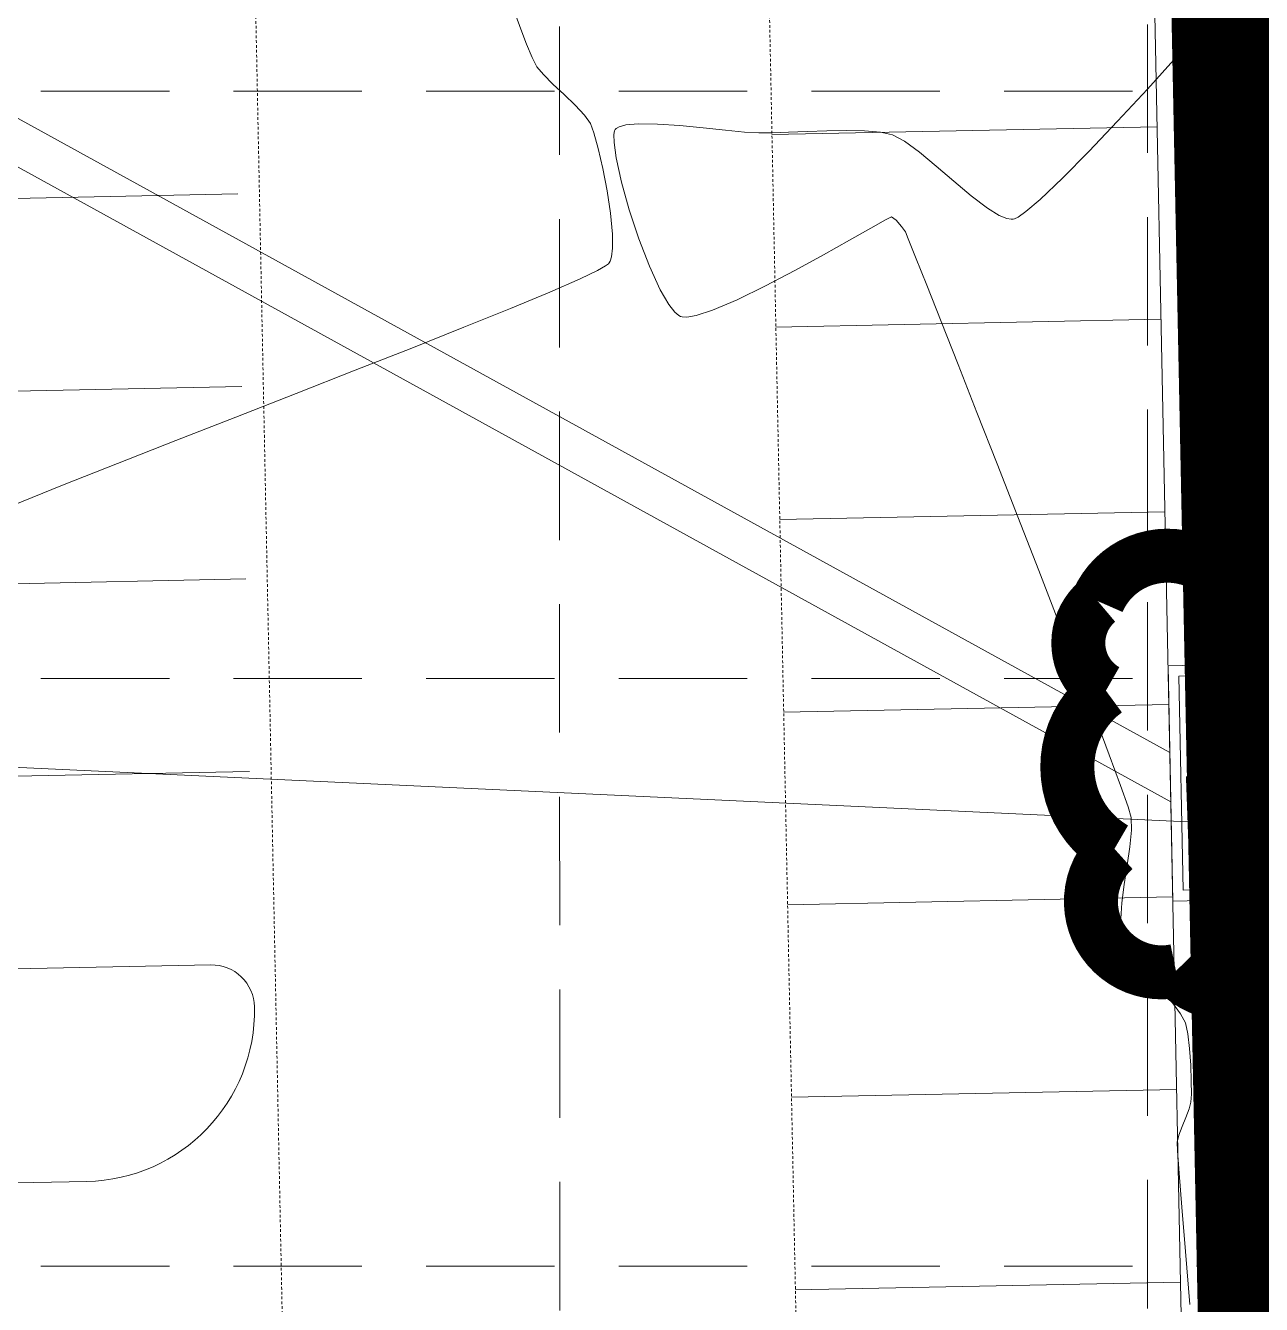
# Model space of a CAD drawing. Extents: x 2140663 to 2528301, y 336313 to 7007653.
# Drawn here: x 2528110.2 to 2528168, y 7007238.4 to 7007298.1 of the extents above; entities that cross this region are included whole.
import ezdxf

# ---------------------------------------------------------------- set-up
doc = ezdxf.new("R2010")
doc.units = 0
doc.header["$MEASUREMENT"] = 0
doc.linetypes.add('HIDDEN', pattern=[0.375, 0.25, -0.125])
doc.linetypes.add('xdrc002pt$0$HIDDEN2', pattern=[0.1875, 0.125, -0.0625])
for name, color, linetype in [('1 EXISTING CONTOURS', 43, 'Continuous'), ('1 SILT FENCE', 200, 'Continuous'), ('GRID', 254, 'HIDDEN'), ('LEGEND', 7, 'Continuous'), ('SANDBAGS', 250, 'HIDDEN'), ('xdrc002ar$0$xdrc002ar$0$C-PKNG-FACE-N', 1, 'Continuous'), ('xdrc002ar$0$xdrc002ar$0$C-PKNG-STRP-N', 6, 'Continuous'), ('xdrc002pt$0$V-ESMT-ACCS-N', 2, 'xdrc002pt$0$HIDDEN2'), ('xdrc002STM$0$AUDIT_D_050921104859-18', 4, 'Continuous'), ('xdrc002STM$0$C-STRM-PIPE-N', 5, 'Continuous')]:
    doc.layers.add(name, color=color, linetype=linetype)

# ---------------------------------------------------------------- blocks, each defined once
blk = doc.blocks.new('A$C211968B4')
at = {"layer": 'LEGEND', "color": 170, "ltscale": 100, "const_width": 1.261430802800306}
blk.add_lwpolyline([(4.032914736308157, 6.67986492626369, 0.5205670505517462), (4.032914736308157, 6.67986492626369, 0.7651954600696135), (1.179535842966288, 5.243441569618881, 0.4178788784126488), (1.161860283929855, 2.658978256396949, 0.6649002420699669), (4.422610547859222, 2.161206842400134, 0.744833174426672), (8.10029117250815, 1.852431412786245, 0.9756416855879776), (10.39131185039878, 4.219029118306935, 0.5205670505517462), (9.820843972731382, 7.070041866973042, 0.5205670505517462), (7.729127584490925, 6.879974124021828, 0.5402640007904789), (4.032914736308157, 6.67986492626369)], format="xyb", close=True, dxfattribs=at)

msp = doc.modelspace()

# ---------------------------------------------------------------- linework, layer by layer
at = {"layer": '1 EXISTING CONTOURS', "color": 43, "lineweight": 0, "extrusion": (0.7527374875039993, -0.658320799387477, 0), "elevation": -2710005.297126829}
msp.add_lwpolyline([(6938999.805961261, 601.0000000000007), (6939001.537164938, 601.0000000000007)], dxfattribs=at)
at = {"layer": '1 EXISTING CONTOURS', "color": 43, "lineweight": 0, "extrusion": (0.9392897682311387, 0.3431249499763809, 0), "elevation": 4779028.568608981}
msp.add_lwpolyline([(5714418.330301442, 601.0000000000007), (5714417.641225027, 601.0000000000007)], dxfattribs=at)
at = {"layer": '1 EXISTING CONTOURS', "color": 43, "lineweight": 0, "extrusion": (0.7461602629979938, -0.6657663718773763, 0), "elevation": -2778806.954239218}
msp.add_lwpolyline([(6911732.928619291, 601), (6911734.871120105, 601)], dxfattribs=at)
at = {"layer": '1 EXISTING CONTOURS', "color": 43, "lineweight": 0, "extrusion": (0.9331382416902299, 0.3595177629759986, 0), "elevation": 4878346.014185325}
msp.add_lwpolyline([(5629868.844281076, 601), (5629868.102872935, 601)], dxfattribs=at)
at = {"layer": '1 EXISTING CONTOURS', "color": 43, "lineweight": 0, "extrusion": (0.9210643869175913, 0.3894103172132473, 0), "elevation": 5057287.709475715}
msp.add_lwpolyline([(5469690.641475973, 601.0000000000007), (5469689.966239748, 601.0000000000007)], dxfattribs=at)
at = {"layer": '1 EXISTING CONTOURS', "color": 43, "lineweight": 0, "extrusion": (0.8887902959121079, 0.4583140952365175, 0), "elevation": 5458523.698630787}
msp.add_lwpolyline([(5069337.859591125, 601), (5069337.367302143, 601)], dxfattribs=at)
at = {"layer": '1 EXISTING CONTOURS', "color": 43, "lineweight": 0, "extrusion": (0.7398698786147919, -0.6727500001624177, 0), "elevation": -2843646.433078922}
msp.add_lwpolyline([(6885308.046965159, 601), (6885310.096802169, 601)], dxfattribs=at)
at = {"layer": '1 EXISTING CONTOURS', "color": 43, "lineweight": 0, "elevation": 601}
for points in [[(2528134.124405559, 7007296.209027837), (2528134.422339394, 7007295.847213064)], [(2528134.422339394, 7007295.847213064), (2528134.872333401, 7007295.401741676)], [(2528134.872333401, 7007295.401741676), (2528135.395848283, 7007294.911033731)], [(2528135.914344738, 7007294.413509286), (2528136.349283468, 7007293.947588397)], [(2528137.965344559, 7007293.403280537), (2528138.273457772, 7007293.48815694)], [(2528138.273457772, 7007293.48815694), (2528138.846685448, 7007293.541473439)], [(2528138.846685448, 7007293.541473439), (2528139.758821127, 7007293.531292815)], [(2528139.758821127, 7007293.531292815), (2528140.803494014, 7007293.460851866)], [(2528140.803494014, 7007293.460851866), (2528141.889849828, 7007293.357045772)], [(2528144.490472016, 7007293.114388466), (2528145.105932429, 7007293.119694822)], [(2528145.105932429, 7007293.119694822), (2528145.875625195, 7007293.146638871)], [(2528145.875625195, 7007293.146638871), (2528146.74618017, 7007293.182042612)], [(2528146.74618017, 7007293.182042612), (2528147.664227206, 7007293.212728037)], [(2528149.429316877, 7007293.207231918), (2528150.169619219, 7007293.144694365)], [(2528150.169619219, 7007293.144694365), (2528150.743933037, 7007293.024726474)], [(2528150.743933037, 7007293.024726474), (2528151.301090636, 7007292.733460561)], [(2528136.979697617, 7007292.381977339), (2528137.196648916, 7007291.450693223)], [(2528137.822881439, 7007291.955884536), (2528137.723886112, 7007292.667629003)], [(2528158.674590263, 7007291.005029501), (2528159.904217318, 7007292.248753786)], [(2528137.400199913, 7007290.412252718), (2528137.561217844, 7007289.359502141)], [(2528138.437776328, 7007289.523953355), (2528138.074206149, 7007290.822305582)], [(2528154.417629953, 7007290.172663056), (2528155.18334613, 7007289.593951163)], [(2528155.18334613, 7007289.593951163), (2528155.726520285, 7007289.262951235)], [(2528156.077599674, 7007289.119263837), (2528156.27919299, 7007289.083114029)], [(2528156.434218281, 7007289.100347989), (2528156.608890843, 7007289.18707316)], [(2528151.162431262, 7007288.743045124), (2528150.914353498, 7007289.034953926)], [(2528156.27919299, 7007289.083114029), (2528156.369121864, 7007289.084901683)], [(2528156.369121864, 7007289.084901683), (2528156.434218281, 7007289.100347989)], [(2528137.650569943, 7007288.385287818), (2528137.650875004, 7007287.724855187)], [(2528139.375178691, 7007286.888178741), (2528138.881973376, 7007288.174640271)], [(2528147.513451084, 7007287.419391477), (2528146.171782787, 7007286.683860445)], [(2528137.497745581, 7007287.043853206), (2528137.465108924, 7007287.004347478)], [(2528139.88577367, 7007285.778381182), (2528139.375178691, 7007286.888178741)], [(2528146.171782787, 7007286.683860445), (2528144.797589641, 7007285.963086021)], [(2528140.285522513, 7007285.094223131), (2528139.88577367, 7007285.778381182)], [(2528153.01245482, 7007284.299464416), (2528152.340966864, 7007285.996207024)], [(2528140.832658217, 7007284.54402762), (2528140.747740013, 7007284.589227997)], [(2528140.916239299, 7007284.51932626), (2528140.832658217, 7007284.54402762)], [(2528141.132239826, 7007284.509082175), (2528140.916239299, 7007284.51932626)], [(2528142.323046731, 7007284.829101639), (2528141.56719399, 7007284.583713788)], [(2528125.631847617, 7007282.024739628), (2528122.867782093, 7007280.942821206)], [(2528122.867782093, 7007280.942821206), (2528120.048025813, 7007279.840713678)], [(2528117.243093296, 7007278.742095857), (2528114.523499059, 7007277.670646559)], [(2528114.523499059, 7007277.670646559), (2528111.95975762, 7007276.650044595)], [(2528159.394953186, 7007267.940664199), (2528158.510922655, 7007270.237095996)], [(2528160.190502317, 7007265.856111836), (2528159.394953186, 7007267.940664199)], [(2528161.831853597, 7007259.759377095), (2528161.907176464, 7007260.527274529)], [(2528161.456812084, 7007257.135077011), (2528161.568276132, 7007257.992901902)], [(2528161.410091527, 7007256.38802917), (2528161.456812084, 7007257.135077011)], [(2528162.130375175, 7007254.640034603), (2528161.705361314, 7007255.291393504)], [(2528164.424514622, 7007251.5242149), (2528164.192988247, 7007251.94284518)], [(2528164.538490728, 7007251.019892918), (2528164.424514622, 7007251.5242149)], [(2528164.6991191, 7007248.809097256), (2528164.672999712, 7007249.554939401)], [(2528164.701539428, 7007248.19753778), (2528164.6991191, 7007248.809097256)], [(2528164.683053951, 7007247.827655667), (2528164.701539428, 7007248.19753778)], [(2528164.122346296, 7007246.274997919), (2528164.273506036, 7007246.677300905)], [(2528164.040468333, 7007245.957784898), (2528164.122346296, 7007246.274997919)], [(2528164.061428371, 7007245.546211771), (2528164.040468333, 7007245.957784898)]]:
    msp.add_lwpolyline(points, dxfattribs=at)
at = {"layer": '1 EXISTING CONTOURS', "color": 43, "lineweight": 0, "extrusion": (0.7328500001027771, -0.6803902390168157, 0), "elevation": -2914931.236530698}
msp.add_lwpolyline([(6855431.399433507, 601), (6855433.452690157, 601)], dxfattribs=at)
at = {"layer": '1 EXISTING CONTOURS', "color": 43, "lineweight": 0, "extrusion": (-0.6923636852146607, -0.7215487006404863, 0), "elevation": -6806493.677452221}
msp.add_lwpolyline([(-3027423.718071701, 601), (-3027422.999483401, 601)], dxfattribs=at)
at = {"layer": '1 EXISTING CONTOURS', "color": 43, "lineweight": 0, "extrusion": (0.8233983018191332, 0.5674638636612623, 0), "elevation": 6058049.274075922}
msp.add_lwpolyline([(4335167.916164903, 601), (4335167.435355947, 601)], dxfattribs=at)
at = {"layer": '1 EXISTING CONTOURS', "color": 43, "lineweight": 0, "extrusion": (0.9418978985396589, 0.3358993133761584, 0), "elevation": 4734991.664239088}
msp.add_lwpolyline([(5750955.715295402, 601.0000000000007), (5750955.249817801, 601.0000000000007)], dxfattribs=at)
at = {"layer": '1 EXISTING CONTOURS', "color": 43, "lineweight": 0, "extrusion": (0.7309036276618149, -0.6824806862254779, 0), "elevation": -2934517.244715743}
msp.add_lwpolyline([(6847061.282988262, 601.0000000000007), (6847061.349508852, 601.0000000000007)], dxfattribs=at)
at = {"layer": '1 EXISTING CONTOURS', "color": 43, "lineweight": 0, "extrusion": (0.511185407400373, -0.8594704644494277, 0), "elevation": -4730214.480071927}
msp.add_lwpolyline([(5754885.885574962, 601.0000000000007), (5754886.044396827, 601.0000000000007)], dxfattribs=at)
at = {"layer": '1 EXISTING CONTOURS', "color": 43, "lineweight": 0, "extrusion": (-0.1057265953052915, -0.9943952368375218, 0), "elevation": -7235310.971832033}
msp.add_lwpolyline([(1773114.984370243, 601), (1773116.027400641, 601)], dxfattribs=at)
at = {"layer": '1 EXISTING CONTOURS', "color": 43, "lineweight": 0, "extrusion": (0.7239406377446029, -0.6898622710526628, 0), "elevation": -3003828.851275588}
msp.add_lwpolyline([(6816945.752533268, 601), (6816947.705409336, 601)], dxfattribs=at)
at = {"layer": '1 EXISTING CONTOURS', "color": 43, "lineweight": 0, "extrusion": (0.9641661293547837, 0.2652992178748644, 0), "elevation": 4296573.23455283}
msp.add_lwpolyline([(6085481.968254018, 601.0000000000003), (6085481.209794054, 601.0000000000003)], dxfattribs=at)
at = {"layer": '1 EXISTING CONTOURS', "color": 43, "lineweight": 0, "extrusion": (0.9796816383078236, -0.2005589378773703, 0), "elevation": 1071394.851823946}
msp.add_lwpolyline([(7371956.950607841, 601.0000000000007), (7371957.122532718, 601.0000000000007)], dxfattribs=at)
at = {"layer": '1 EXISTING CONTOURS', "color": 43, "lineweight": 0, "extrusion": (0.9999427500669882, 0.01070030786795132, 0), "elevation": 2602973.177035244}
msp.add_lwpolyline([(6979839.648615025, 601), (6979840.030385021, 601)], dxfattribs=at)
at = {"layer": '1 EXISTING CONTOURS', "color": 43, "lineweight": 0, "extrusion": (0.8858100712887136, -0.4640479690759181, 0), "elevation": -1012270.302095284}
msp.add_lwpolyline([(7380308.095226896, 601), (7380308.158066764, 601)], dxfattribs=at)
at = {"layer": '1 EXISTING CONTOURS', "color": 43, "lineweight": 0, "extrusion": (-0.09965190290430566, -0.9950223606771614, 0), "elevation": -7224347.721850972}
msp.add_lwpolyline([(1817268.637137833, 601.0000000000007), (1817269.53878473, 601.0000000000007)], dxfattribs=at)
at = {"layer": '1 EXISTING CONTOURS', "color": 43, "lineweight": 0, "extrusion": (-0.06370311404942308, -0.997968893934278, 0), "elevation": -7154111.235649499}
msp.add_lwpolyline([(2076622.500783829, 601), (2076623.168418771, 601)], dxfattribs=at)
at = {"layer": '1 EXISTING CONTOURS', "color": 43, "lineweight": 0, "extrusion": (0.01401916528964697, -0.9999017266734674, 0), "elevation": -6971162.062732597}
msp.add_lwpolyline([(2626135.616528533, 601), (2626136.528787136, 601)], dxfattribs=at)
at = {"layer": '1 EXISTING CONTOURS', "color": 43, "lineweight": 0, "extrusion": (-0.02143343620179209, -0.9997702775200831, 0), "elevation": -7059870.40396071}
msp.add_lwpolyline([(2377377.431539219, 601.0000000000007), (2377378.284655918, 601.0000000000007)], dxfattribs=at)
at = {"layer": '1 EXISTING CONTOURS', "color": 43, "lineweight": 0, "extrusion": (-0.5949052164085911, -0.8037958593385808, 0), "elevation": -7136443.281217912}
msp.add_lwpolyline([(-2136557.452439604, 601), (-2136556.590245977, 601)], dxfattribs=at)
at = {"layer": '1 EXISTING CONTOURS', "color": 43, "lineweight": 0, "extrusion": (0.6407529901026079, 0.7677470974706238, 0), "elevation": 6999749.213110995}
msp.add_lwpolyline([(2548962.087382977, 601.0000000000007), (2548961.069054725, 601.0000000000007)], dxfattribs=at)
at = {"layer": '1 EXISTING CONTOURS', "color": 43, "lineweight": 0, "extrusion": (0.976293039566862, 0.2164529992707372, 0), "elevation": 3984952.720161787}
msp.add_lwpolyline([(6293946.187305225, 601), (6293947.348410457, 601)], dxfattribs=at)
at = {"layer": '1 EXISTING CONTOURS', "color": 43, "lineweight": 0, "extrusion": (0.6529639850601555, 0.7573889583393469, 0), "elevation": 6958037.972914687}
msp.add_lwpolyline([(2660714.029256407, 601), (2660712.941928336, 601)], dxfattribs=at)
at = {"layer": '1 EXISTING CONTOURS', "color": 43, "lineweight": 0, "extrusion": (0.9813253082910447, 0.1923555024102148, 0), "elevation": 3828816.081436454}
msp.add_lwpolyline([(6390131.342513375, 601), (6390130.284311272, 601)], dxfattribs=at)
at = {"layer": '1 EXISTING CONTOURS', "color": 43, "lineweight": 0, "extrusion": (-0.6896838152138658, 0.7241106510969483, 0), "elevation": 3330423.93192026}
msp.add_lwpolyline([(-6663480.37648211, 601.0000000000007), (-6663481.818596505, 601.0000000000007)], dxfattribs=at)
at = {"layer": '1 EXISTING CONTOURS', "color": 43, "lineweight": 0, "extrusion": (0.6421666347212325, 0.7665650743745162, 0), "elevation": 6995040.32679632}
msp.add_lwpolyline([(2561854.136823752, 601.0000000000007), (2561853.069513434, 601.0000000000007)], dxfattribs=at)
at = {"layer": '1 EXISTING CONTOURS', "color": 43, "lineweight": 0, "extrusion": (-0.6511687004018688, 0.7589330165547822, 0), "elevation": 3671806.626927727}
msp.add_lwpolyline([(-6481629.361282166, 601), (-6481630.22614828, 601)], dxfattribs=at)
at = {"layer": '1 EXISTING CONTOURS', "color": 43, "lineweight": 0, "extrusion": (0.995820339264883, 0.09133373914591233, 0), "elevation": 3157572.742400946}
msp.add_lwpolyline([(6747097.010765374, 601.0000000000007), (6747096.032462076, 601.0000000000007)], dxfattribs=at)
at = {"layer": '1 EXISTING CONTOURS', "color": 43, "lineweight": 0, "extrusion": (0.9498538722743275, 0.3126941338200413, 0), "elevation": 4592500.41288626}
msp.add_lwpolyline([(5865365.608948734, 601.0000000000003), (5865367.029496802, 601.0000000000003)], dxfattribs=at)
at = {"layer": '1 EXISTING CONTOURS', "color": 43, "lineweight": 0, "extrusion": (0.4339448266316803, -0.9009394471548025, 0), "elevation": -5216065.334992927}
msp.add_lwpolyline([(5318487.58583198, 601.0000000000007), (5318487.271688703, 601.0000000000007)], dxfattribs=at)
at = {"layer": '1 EXISTING CONTOURS', "color": 43, "lineweight": 0, "extrusion": (-0.5885402797702107, -0.8084678961393595, 0), "elevation": -7153086.870164528}
msp.add_lwpolyline([(-2080142.998212343, 601), (-2080143.266086156, 601)], dxfattribs=at)
at = {"layer": '1 EXISTING CONTOURS', "color": 43, "lineweight": 0, "extrusion": (0.3787773928698647, 0.9254878101037896, 0), "elevation": 7442769.02959291}
msp.add_lwpolyline([(314425.4511670507, 601.0000000000003), (314425.0718218181, 601.0000000000003)], dxfattribs=at)
at = {"layer": '1 EXISTING CONTOURS', "color": 43, "lineweight": 0, "extrusion": (0.5803705357916119, -0.8143525288135092, 0), "elevation": -4239136.063953503}
msp.add_lwpolyline([(6125634.907635261, 601), (6125635.355934452, 601)], dxfattribs=at)
at = {"layer": '1 EXISTING CONTOURS', "color": 43, "lineweight": 0, "extrusion": (-0.4943362558299539, 0.8692707668914343, 0), "elevation": 4841475.126626706}
msp.add_lwpolyline([(-5661603.498050628, 601), (-5661602.34989842, 601)], dxfattribs=at)
at = {"layer": '1 EXISTING CONTOURS', "color": 43, "lineweight": 0, "extrusion": (0.4887555807560398, -0.8724207598858628, 0), "elevation": -4877656.819020673}
msp.add_lwpolyline([(5630462.538183757, 601), (5630461.750757685, 601)], dxfattribs=at)
at = {"layer": '1 EXISTING CONTOURS', "color": 43, "lineweight": 0, "extrusion": (0.8181217927055499, 0.575044982849392, 0), "elevation": 6097841.796304008}
msp.add_lwpolyline([(4279014.676799289, 601.0000000000007), (4279014.986624543, 601.0000000000007)], dxfattribs=at)
at = {"layer": '1 EXISTING CONTOURS', "color": 43, "lineweight": 0, "extrusion": (-0.4904252999757662, 0.8714832328528643, 0), "elevation": 4866865.991113253}
msp.add_lwpolyline([(-5639790.59847665, 601), (-5639789.20282276, 601)], dxfattribs=at)
at = {"layer": '1 EXISTING CONTOURS', "color": 43, "lineweight": 0, "extrusion": (0.9233165708132876, 0.3840397245879542, 0), "elevation": 5025361.167937867}
msp.add_lwpolyline([(5499034.683505313, 601.0000000000003), (5499035.034330839, 601.0000000000003)], dxfattribs=at)
at = {"layer": '1 EXISTING CONTOURS', "color": 43, "lineweight": 0, "extrusion": (0.9281044285880149, 0.3723199828579101, 0), "elevation": 4955341.990105311}
msp.add_lwpolyline([(5562212.942753765, 601), (5562213.864974212, 601)], dxfattribs=at)
at = {"layer": '1 EXISTING CONTOURS', "color": 43, "lineweight": 0, "extrusion": (0.9568627727693647, -0.2905402452124719, 0), "elevation": 383181.7745189623}
msp.add_lwpolyline([(7439538.102454293, 601.0000000000007), (7439537.889122535, 601.0000000000007)], dxfattribs=at)
at = {"layer": '1 EXISTING CONTOURS', "color": 43, "lineweight": 0, "extrusion": (0.9917317607774067, -0.128328152271217, 0), "elevation": 1608002.117826477}
msp.add_lwpolyline([(7273781.027068627, 601), (7273780.629030425, 601)], dxfattribs=at)
at = {"layer": '1 EXISTING CONTOURS', "color": 43, "lineweight": 0, "extrusion": (0.9292380949861181, 0.3694814783268172, 0), "elevation": 4938317.854092119}
msp.add_lwpolyline([(5577331.625762478, 601), (5577333.039311294, 601)], dxfattribs=at)
at = {"layer": '1 EXISTING CONTOURS', "color": 43, "lineweight": 0, "extrusion": (0.4914455684214957, -0.8709082921174152, 0), "elevation": -4860262.381207239}
msp.add_lwpolyline([(5645475.856443433, 601), (5645475.422494547, 601)], dxfattribs=at)
at = {"layer": '1 EXISTING CONTOURS', "color": 43, "lineweight": 0, "extrusion": (-0.6013495258185558, 0.7989860748459876, 0), "elevation": 4078430.473075514}
msp.add_lwpolyline([(-6233775.347257349, 601), (-6233775.17529731, 601)], dxfattribs=at)
at = {"layer": '1 EXISTING CONTOURS', "color": 43, "lineweight": 0, "extrusion": (0.8987375342475505, -0.4384869947155024, 0), "elevation": -800472.1760054338}
msp.add_lwpolyline([(7406267.384550359, 601), (7406267.293171469, 601)], dxfattribs=at)
at = {"layer": '1 EXISTING CONTOURS', "color": 43, "lineweight": 0, "extrusion": (-0.4014040109931061, 0.9159010972581298, 0), "elevation": 5403177.22301106}
msp.add_lwpolyline([(-5128275.500804676, 601.0000000000003), (-5128273.941800134, 601.0000000000003)], dxfattribs=at)
at = {"layer": '1 EXISTING CONTOURS', "color": 43, "lineweight": 0, "extrusion": (0.4331610255969643, -0.9013165514422702, 0), "elevation": -5220693.078285789}
msp.add_lwpolyline([(5313935.165440688, 601.0000000000003), (5313934.276763109, 601.0000000000003)], dxfattribs=at)
at = {"layer": '1 EXISTING CONTOURS', "color": 43, "lineweight": 0, "extrusion": (-0.3843190338581675, 0.9232003467364628, 0), "elevation": 5497518.273233865}
msp.add_lwpolyline([(-5027008.1122743, 601.0000000000003), (-5027006.123369809, 601.0000000000003)], dxfattribs=at)
at = {"layer": '1 EXISTING CONTOURS', "color": 43, "lineweight": 0, "extrusion": (0.4380284808755359, -0.8989610947876836, 0), "elevation": -5191878.035744601}
msp.add_lwpolyline([(5342094.640494008, 601.0000000000003), (5342093.17895855, 601.0000000000003)], dxfattribs=at)
at = {"layer": '1 EXISTING CONTOURS', "color": 43, "lineweight": 0, "extrusion": (0.7816760755933586, 0.6236846261091947, 0), "elevation": 6346522.760967799}
msp.add_lwpolyline([(3900664.428774683, 601.0000000000007), (3900664.884288476, 601.0000000000007)], dxfattribs=at)
at = {"layer": '1 EXISTING CONTOURS', "color": 43, "lineweight": 0, "extrusion": (0.3914773649102704, -0.9201877377812155, 0), "elevation": -5458307.080135206}
msp.add_lwpolyline([(5069560.226456387, 601), (5069558.965105742, 601)], dxfattribs=at)
at = {"layer": '1 EXISTING CONTOURS', "color": 43, "lineweight": 0, "extrusion": (0.3749596446974366, -0.9270411343885299, 0), "elevation": -5548093.546119044}
msp.add_lwpolyline([(4971132.238479478, 601.0000000000007), (4971129.89348521, 601.0000000000007)], dxfattribs=at)
at = {"layer": '1 EXISTING CONTOURS', "color": 43, "lineweight": 0, "extrusion": (-0.6414471067136258, -0.7671672629151471, 0), "elevation": -6997427.906788189}
msp.add_lwpolyline([(-2555295.607971318, 601), (-2555295.840150869, 601)], dxfattribs=at)
at = {"layer": '1 EXISTING CONTOURS', "color": 43, "lineweight": 0, "extrusion": (0.1691135926139311, -0.9855965669548618, 0), "elevation": -6478812.526319247}
msp.add_lwpolyline([(3676754.719822333, 601), (3676754.278511781, 601)], dxfattribs=at)
at = {"layer": '1 EXISTING CONTOURS', "color": 43, "lineweight": 0, "extrusion": (0.3694365144288361, -0.9292559721662661, 0), "elevation": -5577576.738767374}
msp.add_lwpolyline([(4938027.150345683, 601), (4938024.523361808, 601)], dxfattribs=at)
at = {"layer": '1 EXISTING CONTOURS', "color": 43, "lineweight": 0, "extrusion": (0.9302644026496196, 0.3668898215581162, 0), "elevation": 4922752.038175609}
msp.add_lwpolyline([(5591071.379507397, 601), (5591073.53542616, 601)], dxfattribs=at)
at = {"layer": '1 EXISTING CONTOURS', "color": 43, "lineweight": 0, "extrusion": (-0.3661865783207979, 0.9305414498332174, 0), "elevation": 5594800.700000075}
msp.add_lwpolyline([(-4918501.1535467, 601), (-4918498.318788238, 601)], dxfattribs=at)
at = {"layer": '1 EXISTING CONTOURS', "color": 43, "lineweight": 0, "extrusion": (0.9306436089444107, 0.3659268685556213, 0), "elevation": 4916963.046487842}
msp.add_lwpolyline([(5596160.671401551, 601), (5596163.078358412, 601)], dxfattribs=at)
at = {"layer": '1 EXISTING CONTOURS', "color": 43, "lineweight": 0, "extrusion": (-0.3646974390204007, 0.9311260805991642, 0), "elevation": 5602662.106694119}
msp.add_lwpolyline([(-4909535.524010006, 601.0000000000007), (-4909532.511601079, 601.0000000000007)], dxfattribs=at)
at = {"layer": '1 EXISTING CONTOURS', "color": 43, "lineweight": 0, "extrusion": (0.9310208924147106, 0.3649658859226655, 0), "elevation": 4911183.003024531}
msp.add_lwpolyline([(5601231.337185301, 601.0000000000007), (5601233.915082591, 601.0000000000007)], dxfattribs=at)
at = {"layer": '1 EXISTING CONTOURS', "color": 43, "lineweight": 0, "extrusion": (0.9314302699414485, 0.3639198431479118, 0), "elevation": 4904888.060961079}
msp.add_lwpolyline([(5606741.849364454, 601.0000000000003), (5606744.518105416, 601.0000000000003)], dxfattribs=at)
at = {"layer": '1 EXISTING CONTOURS', "color": 43, "lineweight": 0, "extrusion": (-0.3751913302079662, 0.926947391029705, 0), "elevation": 5546851.119886079}
msp.add_lwpolyline([(-4972496.232793774, 601), (-4972493.711211489, 601)], dxfattribs=at)
at = {"layer": '1 EXISTING CONTOURS', "color": 43, "lineweight": 0, "extrusion": (0.9319046433446877, 0.3627033715208762, 0), "elevation": 4897563.199784808}
msp.add_lwpolyline([(5613138.665611947, 601.0000000000007), (5613141.345101409, 601.0000000000007)], dxfattribs=at)
at = {"layer": '1 EXISTING CONTOURS', "color": 43, "lineweight": 0, "extrusion": (0.9324859557321324, 0.3612062324522261, 0), "elevation": 4888541.987416099}
msp.add_lwpolyline([(5620994.473339384, 601), (5620997.083484753, 601)], dxfattribs=at)
at = {"layer": '1 EXISTING CONTOURS', "color": 43, "lineweight": 0, "extrusion": (0.9358150032916653, 0.3524915312659591, 0), "elevation": 4835892.108605316}
msp.add_lwpolyline([(5666347.541741968, 601.0000000000007), (5666349.463367072, 601.0000000000007)], dxfattribs=at)
at = {"layer": '1 EXISTING CONTOURS', "color": 43, "lineweight": 0, "extrusion": (0.9383856381923031, 0.3455899217778556, 0), "elevation": 4794029.687059524}
msp.add_lwpolyline([(5701807.50629373, 601.0000000000003), (5701809.038320066, 601.0000000000003)], dxfattribs=at)
at = {"layer": '1 EXISTING CONTOURS', "color": 43, "lineweight": 0, "extrusion": (0.9435846927393784, 0.3311312845805013, 0), "elevation": 4705858.268095977}
msp.add_lwpolyline([(5774791.352768657, 601), (5774792.415301888, 601)], dxfattribs=at)
at = {"layer": '1 EXISTING CONTOURS', "color": 43, "lineweight": 0, "extrusion": (0.9596470934921896, 0.2812071406490114, 0), "elevation": 4396635.077715851}
msp.add_lwpolyline([(6013560.5941984, 601), (6013561.108097053, 601)], dxfattribs=at)
at = {"layer": '1 EXISTING CONTOURS', "color": 43, "lineweight": 0, "extrusion": (0.9997440089818526, 0.02262557192411613, 0), "elevation": 2686057.997486674}
msp.add_lwpolyline([(6948265.622451097, 601.0000000000003), (6948266.219772753, 601.0000000000003)], dxfattribs=at)
at = {"layer": '1 EXISTING CONTOURS', "color": 43, "lineweight": 0, "extrusion": (0.9896716120909521, -0.1433530614297998, 0), "elevation": 1497537.857016815}
msp.add_lwpolyline([(7297304.923478073, 601), (7297305.80078897, 601)], dxfattribs=at)
at = {"layer": '1 EXISTING CONTOURS', "color": 43, "lineweight": 0, "extrusion": (0.9884338444163812, -0.1516526795419503, 0), "elevation": 1436251.007371602}
msp.add_lwpolyline([(7309613.432885499, 601.0000000000007), (7309614.341621589, 601.0000000000007)], dxfattribs=at)
at = {"layer": '1 EXISTING CONTOURS', "color": 43, "lineweight": 0, "extrusion": (0.9950669558927723, 0.09920561118350023, 0), "elevation": 3210849.031039277}
msp.add_lwpolyline([(6721880.916637919, 601.0000000000007), (6721881.485337703, 601.0000000000007)], dxfattribs=at)
at = {"layer": '1 EXISTING CONTOURS', "color": 43, "lineweight": 0, "extrusion": (0.9119099374581956, 0.4103903823982596, 0), "elevation": 5181165.96121745}
msp.add_lwpolyline([(5352452.485500393, 601), (5352453.067511057, 601)], dxfattribs=at)
at = {"layer": '1 EXISTING CONTOURS', "color": 43, "lineweight": 0, "extrusion": (0.800519355784654, 0.5993069005226975, 0), "elevation": 6223338.779419523}
msp.add_lwpolyline([(4094297.065147146, 601), (4094297.959885523, 601)], dxfattribs=at)
at = {"layer": '1 EXISTING CONTOURS', "color": 43, "lineweight": 0, "extrusion": (0.7850037215799113, 0.6194910468325504, 0), "elevation": 6325548.170702351}
msp.add_lwpolyline([(3934545.347217064, 601), (3934546.271328316, 601)], dxfattribs=at)
at = {"layer": '1 EXISTING CONTOURS', "color": 43, "lineweight": 0, "extrusion": (0.7861093303931651, 0.6180874700791221, 0), "elevation": 6318508.11256623}
msp.add_lwpolyline([(3945840.235659789, 601.0000000000007), (3945841.0992611, 601.0000000000007)], dxfattribs=at)
at = {"layer": '1 EXISTING CONTOURS', "color": 43, "lineweight": 0, "extrusion": (0.8082212621660119, 0.5888789276097242, 0), "elevation": 6169739.064613704}
msp.add_lwpolyline([(4174627.390773349, 601), (4174628.104214384, 601)], dxfattribs=at)
at = {"layer": '1 EXISTING CONTOURS', "color": 43, "lineweight": 0, "extrusion": (0.9930739416704132, 0.117491048064051, 0), "elevation": 3333943.589805459}
msp.add_lwpolyline([(6661680.992242225, 601.0000000000003), (6661681.68929344, 601.0000000000003)], dxfattribs=at)
at = {"layer": '1 EXISTING CONTOURS', "color": 43, "lineweight": 0, "extrusion": (0.9976902106899697, 0.06792822309912198, 0), "elevation": 2998315.156343169}
msp.add_lwpolyline([(6819330.550885846, 601), (6819331.325404939, 601)], dxfattribs=at)
at = {"layer": '1 EXISTING CONTOURS', "color": 43, "lineweight": 0, "extrusion": (0.9355980832264184, -0.3530668869535234, 0), "elevation": -108681.1109138783}
msp.add_lwpolyline([(7448578.114280886, 601), (7448578.544331704, 601)], dxfattribs=at)
at = {"layer": '1 EXISTING CONTOURS', "color": 43, "lineweight": 0, "extrusion": (0.9672786237054608, -0.253716503449164, 0), "elevation": 667585.2374906316}
msp.add_lwpolyline([(7419397.810175207, 601), (7419398.138225968, 601)], dxfattribs=at)
at = {"layer": '1 EXISTING CONTOURS', "color": 43, "lineweight": 0, "extrusion": (0.9268307443070732, -0.3754793887914447, 0), "elevation": -287896.3241596762}
msp.add_lwpolyline([(7443805.22964648, 601.0000000000007), (7443805.694330626, 601.0000000000007)], dxfattribs=at)
at = {"layer": '1 EXISTING CONTOURS', "color": 43, "lineweight": 0, "extrusion": (0.9973349287536373, 0.0729591658941998, 0), "elevation": 3032669.114349629}
msp.add_lwpolyline([(6804116.952186247, 601.0000000000007), (6804117.996424851, 601.0000000000007)], dxfattribs=at)
at = {"layer": '1 EXISTING CONTOURS', "color": 43, "lineweight": 0, "extrusion": (0.9969524237909011, 0.07801195227301912, 0), "elevation": 3067108.188607068}
msp.add_lwpolyline([(6788660.773615709, 601.0000000000007), (6788662.373070112, 601.0000000000007)], dxfattribs=at)
at = {"layer": '1 EXISTING CONTOURS', "color": 43, "lineweight": 0, "extrusion": (0.9967748363394326, 0.08024914728828772, 0), "elevation": 3082335.787268237}
msp.add_lwpolyline([(6781758.301073051, 601), (6781760.378719864, 601)], dxfattribs=at)
at = {"layer": '1 EXISTING CONTOURS', "color": 43, "lineweight": 0, "extrusion": (0.9966725864558268, 0.08150923510530997, 0), "elevation": 3090907.021562079}
msp.add_lwpolyline([(6777853.623514297, 601.0000000000007), (6777856.102316279, 601.0000000000007)], dxfattribs=at)
at = {"layer": '1 SILT FENCE', "color": 200, "linetype": 'Continuous', "lineweight": 0, "const_width": 10}
msp.add_lwpolyline([(2528168.460361803, 7007314.088755522), (2528191.704482488, 7006166.984500946), (2528187.14873196, 7006166.984500946)], dxfattribs=at)
at = {"layer": 'GRID', "color": 253, "linetype": 'HIDDEN', "lineweight": 0, "ltscale": 24}
for p, q in [((2528135.250571348, 7006032.092152752), (2528135.16522541, 7007625.178615601)), ((2528162.759365419, 7006032.184476493), (2528162.622697481, 7007625.178615601)), ((2527228.947377252, 7007295.073325557), (2528272.331315909, 7007295.073325557)), ((2527228.947377252, 7007267.615853484), (2528272.331315909, 7007267.615853484)), ((2527228.947377252, 7007240.158381416), (2528272.331315909, 7007240.158381416))]:
    msp.add_line(p, q, dxfattribs=at)
at = {"layer": 'SANDBAGS', "color": 7, "linetype": 'Continuous', "lineweight": 0}
msp.add_line((2528168.880182803, 7007260.723650004), (2527914.25094047, 7007272.533957462), dxfattribs=at)
at = {"layer": 'SANDBAGS', "color": 2, "linetype": 'Continuous', "lineweight": 0, "const_width": 10}
msp.add_lwpolyline([(2528169.591452878, 7007259.16256555), (2528169.444202737, 7007263.234608657)], dxfattribs=at)
at = {"layer": 'xdrc002ar$0$xdrc002ar$0$C-PKNG-FACE-N', "color": 7, "lineweight": 0}
msp.add_line((2528164.923215641, 7007203.423428904), (2528160.904092949, 7007401.381830039), dxfattribs=at)
at = {"layer": 'xdrc002ar$0$xdrc002ar$0$C-PKNG-FACE-N', "color": 7, "linetype": 'Continuous', "lineweight": 0}
for p, q in [((2528086.889278515, 7007253.583821638), (2528118.882472495, 7007254.233375136)), ((2528120.922656963, 7007252.274385362), (2528120.922656962, 7007252.274385362)), ((2528093.091026615, 7007243.707678073), (2528113.086697867, 7007244.113647487))]:
    msp.add_line(p, q, dxfattribs=at)
for centre, radius, start, end in [((2528118.923069842, 7007252.233788013), 1.9999992, 1.163108489888423, 91.16310880998755), ((2528112.924308477, 7007252.111995972), 7.999996800000002, 271.1631088099875, 1.163108489888423)]:
    msp.add_arc(centre, radius, start, end, dxfattribs=at)
at = {"layer": 'xdrc002ar$0$xdrc002ar$0$C-PKNG-STRP-N', "color": 7, "lineweight": 0}
for p, q in [((2528145.100057493, 7007293.039149284), (2528163.096341587, 7007293.404525409)), ((2528102.155125046, 7007289.90107811), (2528120.151309159, 7007290.266452207)), ((2528145.282743528, 7007284.041107218), (2528163.27902762, 7007284.406483343)), ((2528102.33781108, 7007280.903036045), (2528120.333995192, 7007281.26841014)), ((2528145.46543159, 7007275.042965171), (2528163.461715681, 7007275.408341298)), ((2528102.520499143, 7007271.904893999), (2528120.516683254, 7007272.270268096)), ((2528145.648119654, 7007266.044823127), (2528163.644403745, 7007266.410199252)), ((2528102.703187206, 7007262.906751953), (2528120.699371317, 7007263.27212605)), ((2528145.830805687, 7007257.046781059), (2528163.827089779, 7007257.412157185)), ((2528146.01349375, 7007248.048639016), (2528164.009777841, 7007248.41401514)), ((2528146.196181812, 7007239.050496969), (2528164.192465906, 7007239.415873094))]:
    msp.add_line(p, q, dxfattribs=at)
at = {"layer": 'xdrc002pt$0$V-ESMT-ACCS-N', "color": 7, "lineweight": 0}
for p, q in [((2528166.318582298, 7006248.174609453), (2528141.453073435, 7007472.903676003)), ((2528142.323527268, 7006247.687441093), (2528120.687722486, 7007313.340234162))]:
    msp.add_line(p, q, dxfattribs=at)
at = {"layer": 'xdrc002STM$0$AUDIT_D_050921104859-18', "color": 5, "linetype": 'Continuous', "lineweight": 0}
for points in [[(2528167.83496226, 7007257.300852231), (2528163.835786418, 7007257.219657504), (2528163.612500918, 7007268.21739107), (2528167.61167676, 7007268.298585797)], [(2528167.324915939, 7007257.79059987), (2528164.325534057, 7007257.729703825), (2528164.122547239, 7007267.72764343), (2528167.12192912, 7007267.788539476)]]:
    msp.add_lwpolyline(points, close=True, dxfattribs=at)
at = {"layer": 'xdrc002STM$0$C-STRM-PIPE-N', "color": 5, "lineweight": 0}
for p, q in [((2528163.694845044, 7007264.161602568), (2528078.728022067, 7007310.943776445)), ((2528163.741722842, 7007261.852677318), (2528078.774899864, 7007308.634851198))]:
    msp.add_line(p, q, dxfattribs=at)

# ---------------------------------------------------------------- block references
at = {"linetype": 'Continuous', "lineweight": 0, "xscale": 2, "yscale": 2, "zscale": 2, "rotation": 90}
msp.add_blockref('A$C211968B4', (2528174.468194955, 7007251.594601898), dxfattribs=at)

doc.saveas('drawing.dxf')
